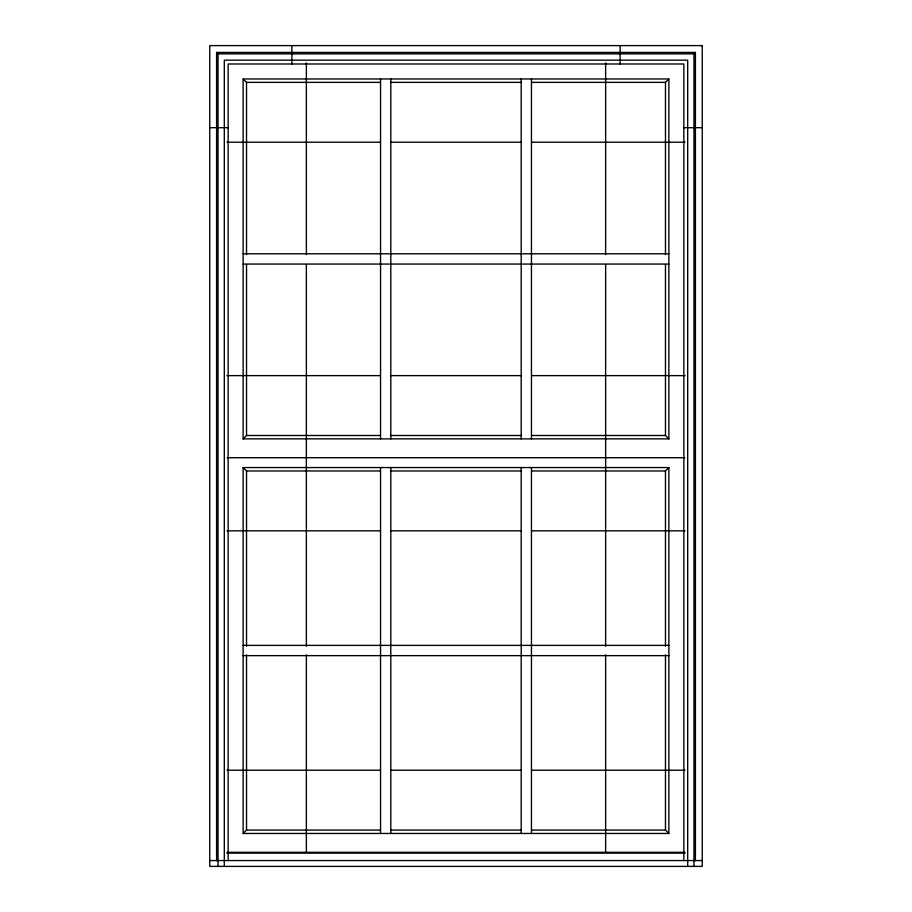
<?xml version="1.0" encoding="UTF-8"?>
<svg xmlns="http://www.w3.org/2000/svg" width="912" height="912" viewBox="0 0 912 912"><rect width="100%" height="100%" fill="white"/><g stroke="black" fill="none" stroke-linecap="round" stroke-linejoin="round"><path stroke-width="1.37" d="M243.128 438.877L668.872 438.877L668.872 78.968L243.128 78.968L243.128 438.877L246.525 435.48L246.525 264.617M665.475 254.653L665.475 82.365L668.872 78.968M693.975 866.4L693.975 53.865L695.4 52.44L216.6 52.44L216.6 860.711M243.128 833.465L668.872 833.465L668.872 467.56L243.128 467.56L243.128 833.465L246.525 830.068L246.525 654.793M665.475 646.243L665.475 470.968L668.872 467.56M216.6 52.44L218.025 53.865L693.975 53.865M243.128 78.968L246.525 82.365L380.475 82.365M390.45 82.365L521.55 82.365M531.525 82.365L665.475 82.365M209.76 127.68L228.148 127.68M683.852 127.68L702.24 127.68M226.985 142.215L380.475 142.215M390.45 142.215L521.55 142.215M531.525 142.215L685.015 142.215M243.105 253.798L668.895 253.798M243.105 264.058L668.895 264.058M226.985 375.63L380.475 375.63M390.45 375.63L521.55 375.63M531.525 375.63L685.015 375.63M246.525 435.48L380.475 435.48M390.45 435.48L521.55 435.48M531.525 435.48L665.475 435.48L668.872 438.877M227.122 457.71L684.878 457.71M243.128 467.56L246.525 470.968L380.475 470.968M390.45 470.968L521.55 470.968M531.525 470.968L665.475 470.968M226.985 530.818L380.475 530.818M390.45 530.818L521.55 530.818M531.525 530.818L685.015 530.818M243.105 645.388L668.895 645.388M243.105 655.648L668.895 655.648M226.985 770.218L380.475 770.218M390.45 770.218L521.55 770.218M531.525 770.218L685.015 770.218M246.525 830.068L380.475 830.068M390.45 830.068L521.55 830.068M531.525 830.068L665.475 830.068L668.872 833.465M227.122 852.298L684.878 852.298M226.837 853.142L685.163 853.142M209.76 860.552L702.24 860.552M695.4 52.44L695.4 860.711M687.682 866.4L687.682 60.158L224.318 60.158L224.318 866.4M683.852 859.286L683.852 63.988L228.148 63.988L228.148 859.286M665.475 264.617L665.475 435.48M665.475 654.793L665.475 830.068M620.16 45.6L620.16 63.988M605.625 62.825L605.625 254.653M605.625 264.617L605.625 646.243M605.625 654.793L605.625 852.298M531.457 78.945L531.457 438.9M531.457 467.548L531.457 833.488M521.197 78.945L521.197 438.9M521.197 467.548L521.197 833.488M390.803 78.945L390.803 438.9M390.803 467.548L390.803 833.488M380.543 78.945L380.543 438.9M380.543 467.548L380.543 833.488M306.375 62.825L306.375 254.653M306.375 264.617L306.375 646.243M306.375 654.793L306.375 852.298M291.84 45.6L291.84 63.988M246.525 82.365L246.525 254.653M246.525 470.968L246.525 646.243M218.025 53.865L218.025 866.4M702.24 45.6L209.76 45.6L209.76 866.4L702.24 866.4L702.24 45.6"/></g></svg>
